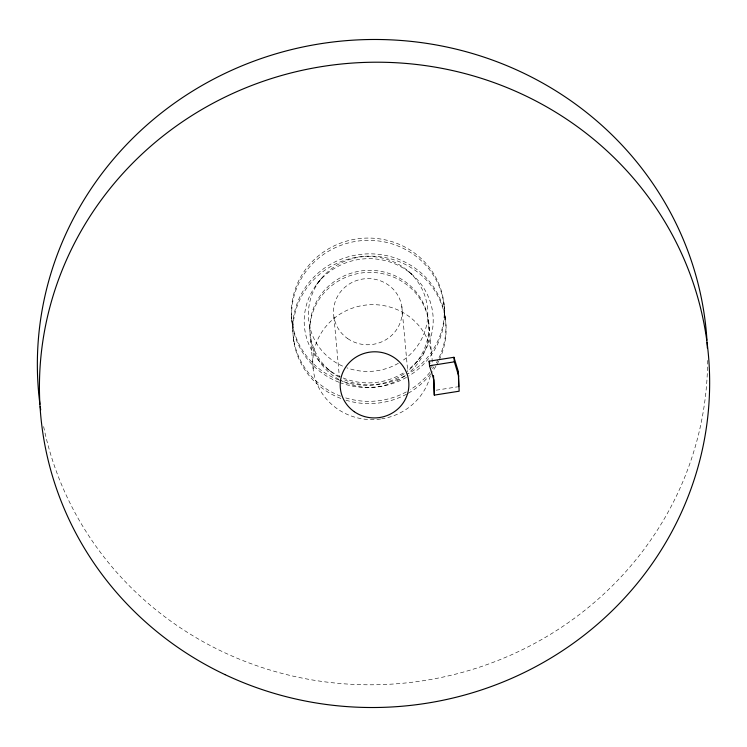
<?xml version="1.0" encoding="UTF-8"?>
<svg xmlns="http://www.w3.org/2000/svg" width="747" height="747" viewBox="0 0 747 747"><rect width="100%" height="100%" fill="white"/><g stroke="black" fill="none" stroke-linecap="round" stroke-linejoin="round"><path stroke-width="0.56" stroke-dasharray="3.73 2.8" d="M316.579 284.542L319.837 280.424M319.062 281.442L322.144 277.557M415.089 363.873L418.339 360.119M436.155 390.214L457.603 386.834M327.503 368.85L331.332 371.922M409.02 271.852L412.942 275.279M443.755 302.077L443.961 304.346M444.194 306.681L444.4 308.95M444.997 315.673L445.203 317.942M428.507 320.575L431.449 352.845M401.811 306.345L407.731 371.39M333.937 317.036L339.437 377.431M310.547 339.157L313.488 371.427M291.554 316.7L291.76 318.969M292.002 321.303L292.208 323.572M293.646 339.521L293.851 341.79M707.586 360.428A335.216 322.555 -5.2 0 1 403.445 683.197A335.216 322.555 -5.2 0 1 43.177 424.277M430.347 375.825A59.723 57.463 -5.2 0 1 381.708 418.862M380.615 419.03A59.723 57.463 -5.2 0 1 312.862 365.741A59.723 57.463 -5.2 0 1 373.976 304.664A59.723 57.463 -5.2 0 1 431.831 367.841M339.007 379.476A59.723 57.463 -5.2 0 1 322.19 295.168A59.723 57.463 -5.2 0 1 411.233 288.463A59.723 57.463 -5.2 0 1 407.022 374.35M405.276 375.666A59.723 57.463 -5.2 0 1 339.978 380.008M340.875 398.459A76.624 73.729 -5.2 0 1 298.94 301.704A76.624 73.729 -5.2 0 1 400.355 262.15A76.624 73.729 -5.2 0 1 439.171 360.11M438.676 361.146A76.624 73.729 -5.2 0 1 436.5 365.218M435.912 366.217A76.624 73.729 -5.2 0 1 431.43 372.902M430.73 373.808A76.624 73.729 -5.2 0 1 407.517 393.66M406.536 394.192A76.624 73.729 -5.2 0 1 345.086 399.925M340.669 396.181A76.624 73.729 -5.2 0 1 299.519 297.68A76.624 73.729 -5.2 0 1 403.716 261.469A76.624 73.729 -5.2 0 1 436.295 362.949M433.867 366.88A76.624 73.729 -5.2 0 1 432.569 368.785M429.814 372.445A76.624 73.729 -5.2 0 1 410.187 389.701M406.331 391.923A76.624 73.729 -5.2 0 1 344.871 397.656M342.574 366.105A59.723 57.463 -5.2 0 1 319.473 280.909A59.723 57.463 -5.2 0 1 410.803 273.533A59.723 57.463 -5.2 0 1 401.559 361.333M398.384 363.285A59.723 57.463 -5.2 0 1 346.888 367.841M340.221 376.703A64.531 62.094 -5.2 0 1 315.981 285.335A64.531 62.094 -5.2 0 1 413.67 275.951A64.531 62.094 -5.2 0 1 407.348 370.251M403.175 373.042A64.531 62.094 -5.2 0 1 341.136 377.123M338.923 382.212A76.483 73.598 -5.2 0 1 304.823 273.028A76.483 73.598 -5.2 0 1 423.026 262.393A76.483 73.598 -5.2 0 1 408.945 375.909M406.48 377.366A76.483 73.598 -5.2 0 1 339.81 382.557M338.718 379.943A76.483 73.598 -5.2 0 1 304.617 270.759A76.483 73.598 -5.2 0 1 422.821 260.124A76.483 73.598 -5.2 0 1 408.74 373.64M404.603 376.012A76.483 73.598 -5.2 0 1 339.605 380.288M338.961 377.048A59.499 57.258 -5.2 0 1 322.004 293.216A59.499 57.258 -5.2 0 1 410.561 286.054A59.499 57.258 -5.2 0 1 407.162 371.53M404.202 373.752A59.499 57.258 -5.2 0 1 343.909 379.551M347.635 338.55A34.362 33.064 -5.2 0 0 402.026 314.973A34.362 33.064 -5.2 0 0 353.957 281.544A34.362 33.064 -5.2 0 0 347.635 338.55"/><path stroke-width="1.12" d="M434.306 395.116L433.932 380.111L429.525 365.75L429.114 361.203L453.943 357.29L458.35 371.661L459.144 391.204L434.306 395.116L433.512 375.573M429.525 365.75L454.353 361.837L458.761 376.199M429.114 361.203L429.786 363.415M453.943 357.29L454.353 361.837M458.35 371.661L458.723 386.657M707.092 342.425A335.216 322.555 -5.2 0 1 707.353 348.046M40.693 409.851A335.216 322.555 -5.2 0 1 40.217 406.499M39.927 404.267A335.216 322.555 -5.2 0 1 341.482 41.076A335.216 322.555 -5.2 0 1 706.951 340.174M225.034 674.625A335.216 322.555 -5.2 0 0 709.024 362.902A335.216 322.555 -5.2 0 0 189.551 117.064A335.216 322.555 -5.2 0 0 225.034 674.625M354.302 411.718A34.362 33.064 -5.2 0 0 408.693 388.141A34.362 33.064 -5.2 0 0 360.614 354.722A34.362 33.064 -5.2 0 0 354.302 411.718"/></g></svg>
